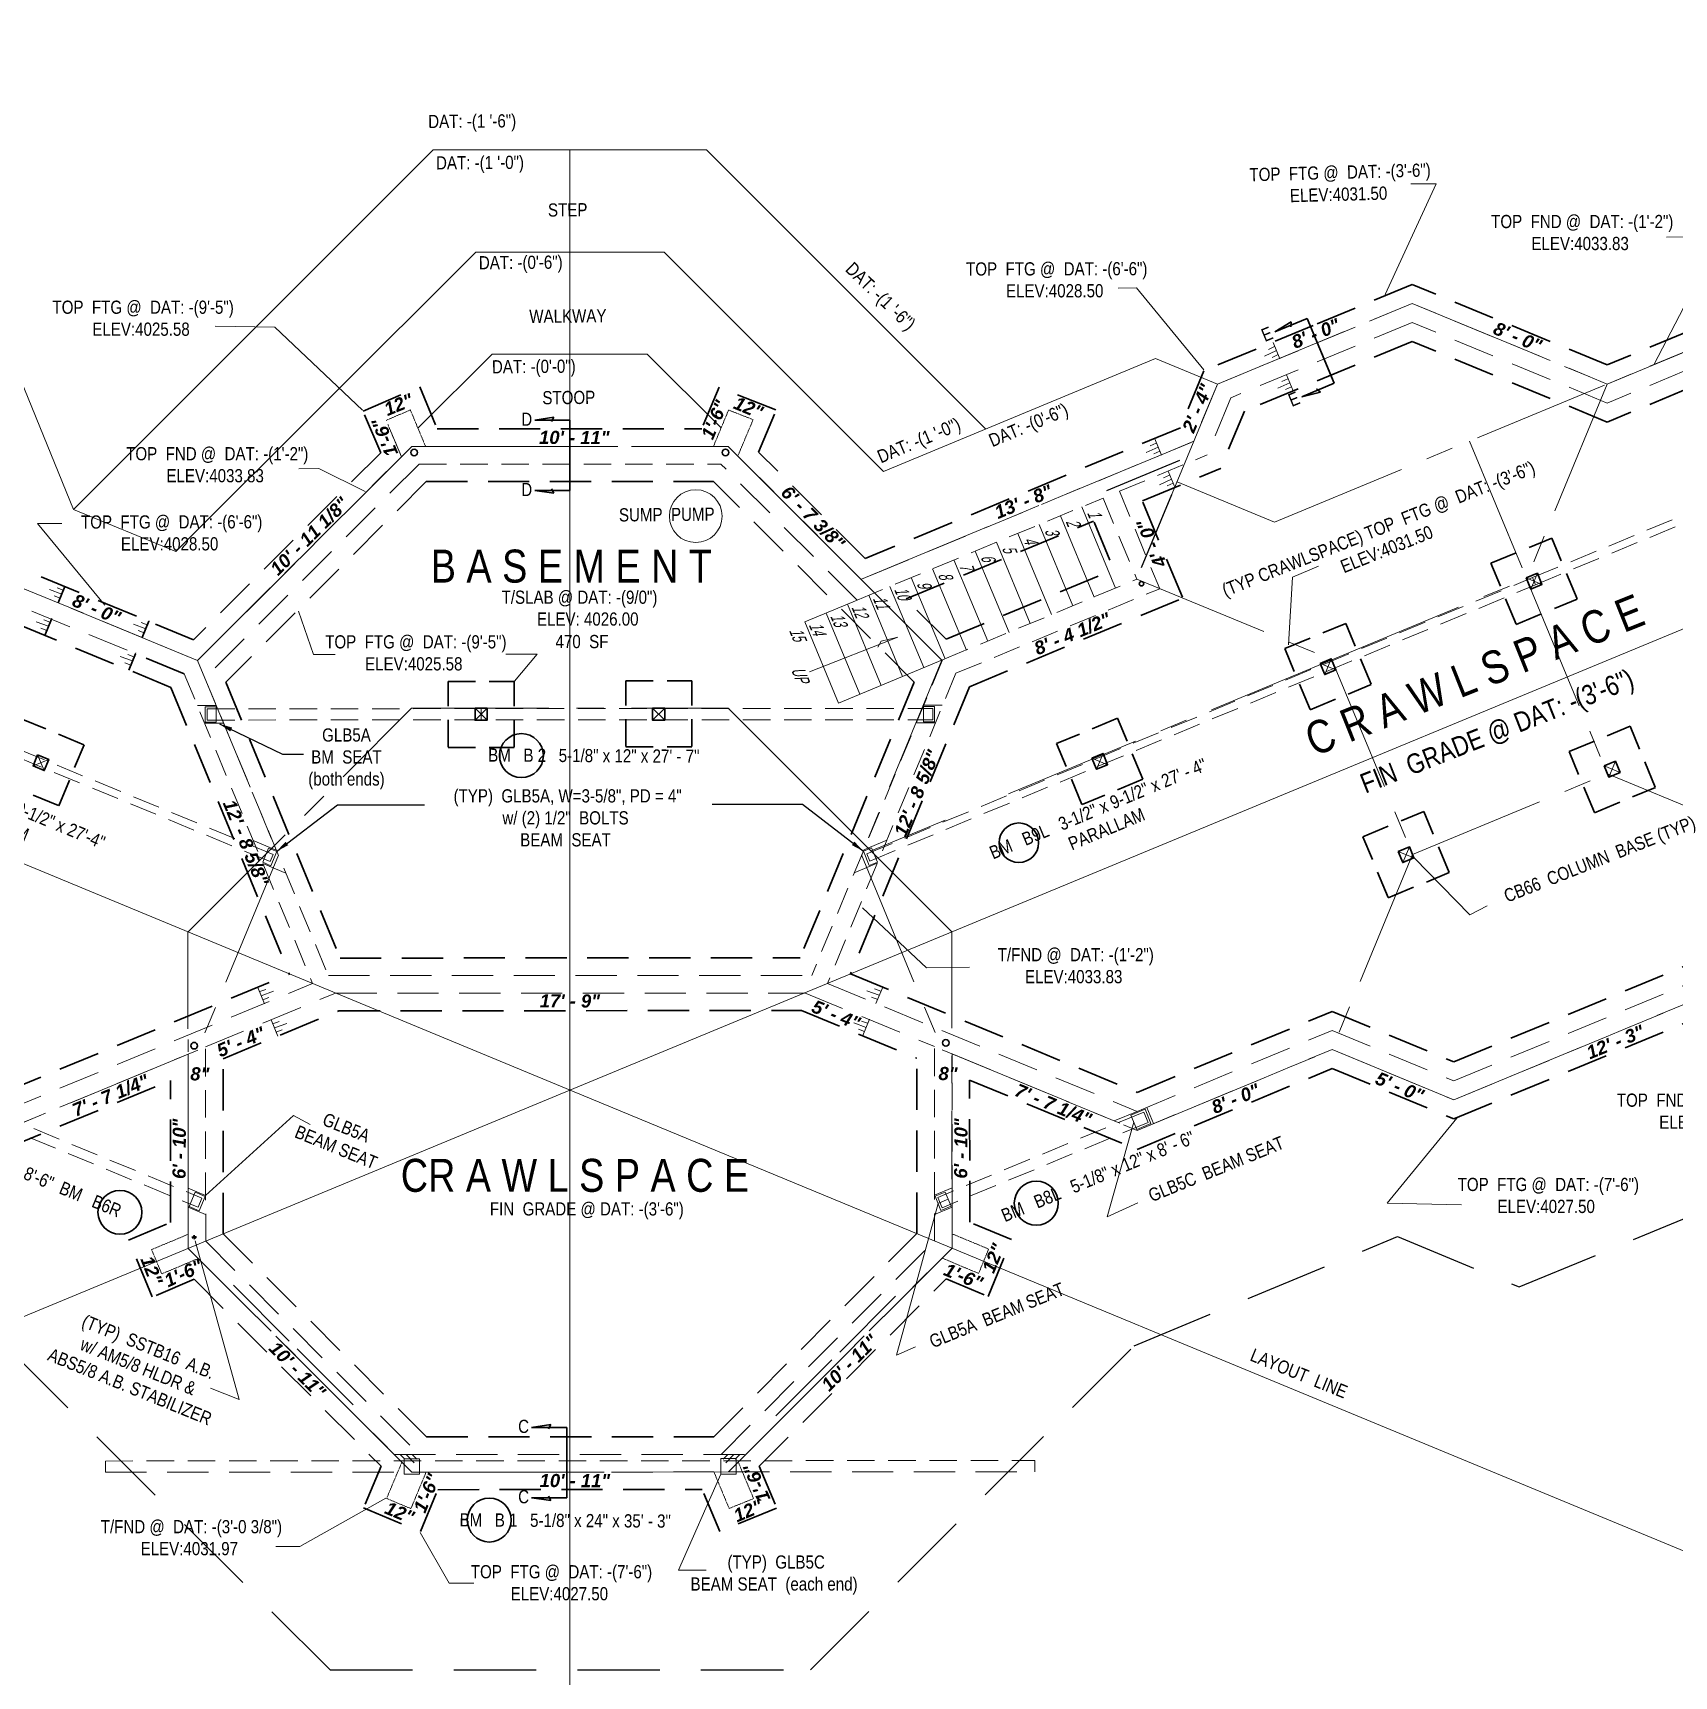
# Model space of a CAD drawing. Header units: inches. Extents: x 913 to 4010, y 85 to 6286.
# Drawn here: x 2604 to 3351, y 5319 to 6067 of the extents above; entities that cross this region are included whole.
import ezdxf

# ---------------------------------------------------------------- set-up
doc = ezdxf.new("R2010")
doc.units = ezdxf.units.IN
doc.header["$MEASUREMENT"] = 0
doc.linetypes.add('CENTER', pattern=[2, 1.25, -0.25, 0.25, -0.25])
doc.linetypes.add('HIDDEN', pattern=[0.375, 0.25, -0.125])
for name, color, linetype, lineweight in [('BALCONY', 7, 'Continuous', 9), ('BEAMS TEXT', 3, 'Continuous', 20), ('CONCRETE', 7, 'Continuous', 20), ('FLOOR BEAMS', 3, 'HIDDEN', 20), ('FOOTING', 7, 'HIDDEN', 30), ('FOOTING TEXT', 7, 'Continuous', 9), ('FOUNDATION', 7, 'HIDDEN', 20), ('FOUNDATION TEXT', 7, 'Continuous', 9), ('GRID', 1, 'CENTER', 20), ('LAYOUT', 6, 'Continuous', 9), ('STEEL', 5, 'Continuous', 9), ('WALL FRAMING', 7, 'Continuous', 30)]:
    doc.layers.add(name, color=color, linetype=linetype, lineweight=lineweight)
for name, color, linetype in [('BSMT  FRAMING', 7, 'Continuous'), ('FL FRAMING STEEL', 7, 'Continuous'), ('LLTEXT', 7, 'Continuous'), ('STAIRS', 7, 'Continuous')]:
    doc.layers.add(name, color=color, linetype=linetype)
doc.styles.add('ARCHENT', font='technical.ttf', dxfattribs={"height": 6})
doc.styles.add('ARCHENTLTD', font='technical.ttf', dxfattribs={"height": 0.1875})
doc.styles.add('EXIST', font='romans.shx', dxfattribs={"width": 0.75, "oblique": 20, "height": 12})
doc.dimstyles.new('ARCHENT', dxfattribs={"dimtxt": 6, "dimasz": 6, "dimexe": 9, "dimexo": 3, "dimgap": 1, "dimtad": 0, "dimtoh": 1, "dimdec": 3, "dimzin": 0, "dimdsep": 46, "dimlunit": 4, "dimtxsty": 'ARCHENTLTD', "dimcen": 6, "dimaunit": 1, "dimadec": 0, "dimazin": 0, "dimtfac": 1, "dimtdec": 3, "dimtofl": 0, "dimtmove": 0, "dimatfit": 3, "dimfxl": 1, "dimfrac": 2, "dimtolj": 1, "dimtzin": 0, "dimarcsym": 0})
doc.dimstyles.new('ARCHENTLTD', dxfattribs={"dimscale": 0.05, "dimtxt": 0.1875, "dimasz": 3, "dimexe": 9, "dimexo": 1, "dimgap": 2.5, "dimtad": 0, "dimdec": 1, "dimzin": 1, "dimdsep": 46, "dimlunit": 4, "dimtxsty": 'ARCHENTLTD', "dimblk": 'ARCHTICK', "dimcen": 6, "dimclrd": 256, "dimclre": 256, "dimclrt": 256, "dimaunit": 1, "dimadec": 0, "dimazin": 0, "dimtfac": 1, "dimtdec": 1, "dimtofl": 0, "dimtmove": 1, "dimatfit": 3, "dimldrblk": 'ARCHTICK', "dimfxl": 1, "dimfrac": 2, "dimtolj": 1, "dimtzin": 0, "dimlwd": 9, "dimlwe": 9, "dimarcsym": 0})

# ---------------------------------------------------------------- blocks, each defined once
blk = doc.blocks.new('_ArchTick')
at = {"color": 0, "linetype": 'ByBlock', "const_width": 0.15}
blk.add_lwpolyline([(-0.5, -0.5), (0.5, 0.5)], dxfattribs=at)

msp = doc.modelspace()

# ---------------------------------------------------------------- linework, layer by layer
at = {"layer": 'BALCONY', "linetype": 'HIDDEN', "lineweight": 25, "ltscale": 150}
for p, q in [((3280.78, 5495.94), (3426.08, 5556.19)), ((3225.34, 5518.86), (3280.78, 5495.94))]:
    msp.add_line(p, q, dxfattribs=at)
at = {"layer": 'BALCONY', "color": 3, "linetype": 'HIDDEN', "lineweight": 25, "ltscale": 150}
for p, q in [((3105.51, 5469.17), (3225.34, 5518.9)), ((2739.68, 5321.64), (2592.48, 5468.7)), ((2958.24, 5321.75), (3105.51, 5469.17)), ((2739.68, 5321.64), (2958.24, 5321.75))]:
    msp.add_line(p, q, dxfattribs=at)
at = {"layer": 'BEAMS TEXT', "linetype": 'Continuous', "lineweight": 30, "ltscale": 75}
for centre, radius in [((2826.72, 5737.79), 10), ((3053.09, 5698.1), 9), ((3061.02, 5534.08), 10), ((2644.03, 5529.91), 10), ((2812.08, 5389.84), 10)]:
    msp.add_circle(centre, radius, dxfattribs=at)
at = {"layer": 'BSMT  FRAMING', "color": 5, "lineweight": 30, "ltscale": 1.5}
for p, q in [((2695.68, 5496.78), (2721.07, 5471.25)), ((2996.96, 5491.79), (2971.57, 5466.25)), ((2724.64, 5467.76), (2750.1, 5442.31)), ((2968, 5462.76), (2942.54, 5437.3))]:
    msp.add_line(p, q, dxfattribs=at)
at = {"layer": 'CONCRETE', "lineweight": 20, "ltscale": 75}
for p, q in [((2786.56, 6013.46), (2622.89, 5849.84)), ((2786.56, 6013.46), (2910.89, 6013.45)), ((3038.05, 5886.41), (2910.89, 6013.45)), ((2805.91, 5966.96), (2669.51, 5830.59)), ((2805.91, 5966.96), (2891.64, 5966.95)), ((2991.56, 5867.12), (2891.64, 5966.95)), ((2622.89, 5849.84), (2586.53, 5938.86)), ((2813.35, 5920.46), (2779.64, 5886.76)), ((2813.35, 5920.46), (2883.98, 5920.45)), ((2917.58, 5886.88), (2883.98, 5920.45)), ((3115.23, 5918.44), (2991.56, 5867.12)), ((3143.43, 5906.78), (3115.23, 5918.44)), ((2669.51, 5830.59), (2622.89, 5849.84))]:
    msp.add_line(p, q, dxfattribs=at)
at = {"layer": 'CONCRETE', "lineweight": 20, "ltscale": 1.5}
msp.add_circle((2906.03, 5846.75), 12, dxfattribs=at)
at = {"layer": 'FLOOR BEAMS', "ltscale": 50}
for p, q in [((3286.87, 5818.78), (3497.92, 5906.38)), ((3288.21, 5815.53), (3499.26, 5903.14)), ((2983.92, 5693.04), (3286.87, 5818.78)), ((3286.87, 5818.78), (3288.22, 5815.53)), ((2712.33, 5689.57), (2409.09, 5814.88)), ((2713.68, 5692.82), (2410.43, 5818.13)), ((2985.26, 5689.79), (3288.22, 5815.53)), ((2683.74, 5759.08), (3013.89, 5759.24)), ((2683.75, 5753.96), (3013.89, 5754.12)), ((2713.68, 5692.82), (2712.33, 5689.57)), ((2983.92, 5693.04), (2985.26, 5689.79)), ((2587.51, 5575.19), (2681.29, 5536.37)), ((3109.98, 5575.56), (3016.2, 5536.72)), ((3109.98, 5575.56), (3111.94, 5570.82)), ((2585.79, 5571.03), (2679.57, 5532.21)), ((3111.94, 5570.82), (3018.17, 5531.98)), ((2681.3, 5536.38), (2679.57, 5532.21)), ((3016.2, 5536.72), (3018.17, 5531.98)), ((2637.42, 5416.72), (3060.42, 5416.93)), ((2637.42, 5411.59), (2637.42, 5416.72)), ((3060.42, 5411.8), (3060.42, 5416.93))]:
    msp.add_line(p, q, dxfattribs=at)
at = {"layer": 'FLOOR BEAMS', "ltscale": 75}
for p, q in [((2683.75, 5753.96), (2683.74, 5759.08)), ((3013.89, 5754.12), (3013.89, 5759.24)), ((2637.42, 5411.59), (2776.92, 5411.66)), ((2920.92, 5411.73), (3060.42, 5411.8))]:
    msp.add_line(p, q, dxfattribs=at)
at = {"layer": 'FLOOR BEAMS', "color": 4, "lineweight": 20, "ltscale": 50}
for p, q in [((2773.83, 5637.63), (2776.83, 5637.63)), ((2920.83, 5637.64), (2923.83, 5637.64))]:
    msp.add_line(p, q, dxfattribs=at)
at = {"layer": 'FLOOR BEAMS', "color": 4, "ltscale": 50}
msp.add_line((2675, 5602.99), (2675, 5608.49), dxfattribs=at)
at = {"layer": 'FOOTING', "ltscale": 75}
for p, q in [((3232.08, 5952.23), (3186.99, 5933.52)), ((3320.8, 5915.55), (3232.08, 5952.23)), ((3409.46, 5952.35), (3320.8, 5915.55)), ((3186.99, 5933.52), (3137.31, 5912.9)), ((3232.1, 5926.25), (3155.69, 5894.55)), ((3320.82, 5889.57), (3232.1, 5926.25)), ((3409.49, 5926.37), (3320.82, 5889.57)), ((3137.31, 5912.9), (3126.57, 5886.94)), ((2754.63, 5894.55), (2780.36, 5905.6)), ((2780.47, 5905.56), (2788.43, 5886.46)), ((2916.66, 5905.5), (2908.75, 5886.45)), ((2942.52, 5895.19), (2916.45, 5905.41)), ((2762.67, 5875.64), (2754.66, 5894.61)), ((2934.64, 5875.93), (2942.63, 5894.94)), ((3155.69, 5894.55), (3144.91, 5868.47)), ((2788.43, 5886.46), (2908.75, 5886.45)), ((3126.57, 5886.94), (2983.19, 5827.43)), ((2762.67, 5875.64), (2677.51, 5790.51)), ((2983.19, 5827.43), (2934.64, 5875.93)), ((3109.28, 5853.69), (3144.91, 5868.47)), ((2783.43, 5862.46), (2692.14, 5771.2)), ((2783.43, 5862.46), (2914.18, 5862.45)), ((3005.49, 5771.22), (2914.18, 5862.45)), ((3109.5, 5853.17), (3127.66, 5809.42)), ((3001.84, 5809.09), (3087.12, 5844.49)), ((3087.33, 5843.97), (3096.29, 5822.38)), ((2677.51, 5790.51), (2596.79, 5823.83)), ((3019.96, 5790.69), (3096.29, 5822.38)), ((2618.97, 5814.68), (2615.91, 5807.28)), ((2667.15, 5768.82), (2578.39, 5805.46)), ((3019.96, 5790.69), (3002.06, 5808.57)), ((3030.59, 5769.12), (3127.66, 5809.42)), ((2612.86, 5799.89), (2609.81, 5792.49)), ((2657.19, 5798.9), (2654.14, 5791.5)), ((2651.08, 5784.11), (2648.03, 5776.71)), ((2673.27, 5774.95), (2651.08, 5784.11)), ((2667.15, 5768.82), (2721.25, 5638.33)), ((2692.14, 5771.2), (2744.21, 5645.63)), ((3005.49, 5771.22), (2953.51, 5645.73)), ((3030.59, 5769.12), (2976.47, 5638.45)), ((3251.03, 5598.39), (3374.54, 5649.61)), ((2744.21, 5645.63), (2953.51, 5645.73)), ((2590.75, 5584.25), (2721.25, 5638.33)), ((2976.45, 5638.45), (3106.92, 5584.51)), ((3251.05, 5572.42), (3392.84, 5631.22)), ((2691, 5599.82), (2743.62, 5621.62)), ((2743.62, 5621.62), (2954.1, 5621.73)), ((2954.1, 5621.73), (3006.67, 5599.99)), ((3106.91, 5584.51), (3195.58, 5621.32)), ((3195.58, 5621.32), (3251.03, 5598.39)), ((2691.04, 5520.07), (2691, 5599.82)), ((3006.71, 5520.25), (3006.67, 5599.99)), ((3106.93, 5558.54), (3195.6, 5595.34)), ((3195.6, 5595.34), (3251.05, 5572.42)), ((2590.76, 5558.28), (2667.01, 5589.88)), ((2667.04, 5525.21), (2667.01, 5589.88)), ((3030.71, 5525.44), (3030.68, 5590.07)), ((3030.68, 5590.07), (3106.93, 5558.54)), ((2647.96, 5517.25), (2667.04, 5525.21)), ((2691.04, 5520.07), (2783.54, 5427.66)), ((2914.28, 5427.73), (3006.71, 5520.25)), ((3049.79, 5517.51), (3030.71, 5525.44)), ((2658.76, 5491.41), (2647.96, 5517.24)), ((3039.13, 5491.65), (3049.77, 5517.56)), ((2677.77, 5499.41), (2658.8, 5491.39)), ((2677.77, 5499.41), (2762.87, 5414.38)), ((2934.85, 5414.36), (3020.03, 5499.62)), ((3020.03, 5499.62), (3039.04, 5491.62)), ((2783.54, 5427.67), (2914.28, 5427.73)), ((2762.87, 5414.38), (2754.88, 5395.4)), ((2934.85, 5414.36), (2942.85, 5395.37)), ((2780.75, 5384.59), (2788.68, 5403.67)), ((2788.68, 5403.67), (2909, 5403.73)), ((2916.94, 5384.66), (2909, 5403.73)), ((2754.89, 5395.37), (2780.74, 5384.59)), ((2942.79, 5395.22), (2916.84, 5384.71))]:
    msp.add_line(p, q, dxfattribs=at)
at = {"layer": 'FOOTING', "lineweight": 9, "ltscale": 75}
for p, q in [((3169.44, 5923.89), (3166.71, 5922.63)), ((3168.74, 5925.77), (3171.8, 5918.37)), ((3170.27, 5922.07), (3164.82, 5919.56)), ((3171.11, 5920.25), (3168.38, 5919)), ((3175.5, 5909.25), (3172.77, 5908)), ((3174.8, 5911.13), (3177.86, 5903.73)), ((3176.33, 5907.43), (3170.88, 5904.93)), ((3177.16, 5905.61), (3174.44, 5904.36)), ((3115.61, 5880.03), (3112.88, 5878.77)), ((3114.91, 5881.91), (3117.97, 5874.51)), ((3116.44, 5878.21), (3110.99, 5875.7)), ((3117.28, 5876.39), (3114.55, 5875.14)), ((3122.5, 5863.57), (3117.05, 5861.07)), ((3121.67, 5865.39), (3118.94, 5864.14)), ((3120.97, 5867.27), (3124.03, 5859.87)), ((3123.34, 5861.75), (3120.61, 5860.5)), ((2617.56, 5811.26), (2611.93, 5813.34)), ((2618.26, 5813.13), (2615.44, 5814.17)), ((2619.09, 5814.95), (2616.03, 5807.56)), ((2616.87, 5809.38), (2614.05, 5810.42)), ((2611.49, 5796.62), (2605.87, 5798.71)), ((2612.19, 5798.5), (2609.37, 5799.54)), ((2613.03, 5800.32), (2609.96, 5792.93)), ((2655.78, 5795.48), (2650.16, 5797.56)), ((2656.48, 5797.35), (2653.67, 5798.39)), ((2657.32, 5799.17), (2654.25, 5791.78)), ((2610.8, 5794.75), (2607.99, 5795.79)), ((2655.09, 5793.6), (2652.28, 5794.64)), ((2649.72, 5780.84), (2644.09, 5782.93)), ((2650.41, 5782.72), (2647.6, 5783.76)), ((2651.25, 5784.54), (2648.18, 5777.15)), ((2649.02, 5778.97), (2646.21, 5780.01)), ((2706.78, 5632.17), (2709.81, 5624.76)), ((2991.11, 5632.39), (2988.06, 5625)), ((2707.61, 5630.34), (2710.43, 5631.37)), ((2708.3, 5628.47), (2713.93, 5630.53)), ((2708.98, 5626.59), (2711.8, 5627.62)), ((2989.58, 5628.69), (2983.95, 5630.76)), ((2988.89, 5626.82), (2986.08, 5627.85)), ((2990.27, 5630.57), (2987.46, 5631.61)), ((2712.78, 5617.51), (2715.82, 5610.11)), ((2713.61, 5615.69), (2716.43, 5616.72)), ((2984.24, 5615.92), (2981.43, 5616.96)), ((2985.08, 5617.74), (2982.03, 5610.35)), ((2714.3, 5613.81), (2719.94, 5615.87)), ((2714.99, 5611.93), (2717.81, 5612.96)), ((2983.55, 5614.05), (2977.92, 5616.12)), ((2982.86, 5612.17), (2980.05, 5613.2)), ((2771.48, 5419.65), (2773.6, 5417.52)), ((2780.23, 5419.66), (2772.23, 5419.68)), ((2774.23, 5419.67), (2777.91, 5415.94)), ((2777.05, 5419.67), (2779.17, 5417.54)), ((2920.6, 5419.69), (2918.49, 5417.57)), ((2923.43, 5419.7), (2919.75, 5415.96)), ((2926.18, 5419.67), (2924.06, 5417.54))]:
    msp.add_line(p, q, dxfattribs=at)
at = {"layer": 'FOOTING', "ltscale": 50}
for p, q in [((3267.9, 5825.3), (3295.62, 5836.78)), ((3307.1, 5809.06), (3295.62, 5836.78)), ((3279.38, 5797.58), (3267.9, 5825.3)), ((3279.43, 5797.47), (3307.14, 5808.95)), ((3174.13, 5786.45), (3201.85, 5797.93)), ((3213.33, 5770.22), (3201.85, 5797.93)), ((3185.61, 5758.74), (3174.13, 5786.45)), ((2793.35, 5771.45), (2823.35, 5771.45)), ((2793.35, 5741.57), (2793.35, 5771.45)), ((2823.35, 5741.57), (2823.35, 5771.45)), ((2874.22, 5741.87), (2874.22, 5771.75)), ((2874.22, 5771.75), (2904.22, 5771.75)), ((2904.22, 5741.87), (2904.22, 5771.75)), ((3185.66, 5758.62), (3213.38, 5770.1)), ((2627.59, 5742.74), (2599.88, 5754.22)), ((3097.98, 5754.79), (3070.28, 5743.27)), ((3109.5, 5727.09), (3097.98, 5754.79)), ((3303.49, 5739.62), (3331.21, 5751.1)), ((3342.69, 5723.39), (3331.21, 5751.1)), ((2616.23, 5714.98), (2627.71, 5742.69)), ((2793.35, 5741.45), (2823.35, 5741.45)), ((2874.22, 5741.75), (2904.22, 5741.75)), ((3081.8, 5715.57), (3070.28, 5743.27)), ((3314.97, 5711.91), (3303.49, 5739.62)), ((2616.11, 5715.03), (2588.4, 5726.51)), ((3109.54, 5726.98), (3081.84, 5715.46)), ((3315.02, 5711.79), (3342.74, 5723.27)), ((3209.66, 5700.87), (3237.38, 5712.36)), ((3248.86, 5684.64), (3237.38, 5712.36)), ((3221.14, 5673.16), (3209.66, 5700.87)), ((3221.19, 5673.04), (3248.91, 5684.52))]:
    msp.add_line(p, q, dxfattribs=at)
at = {"layer": 'FOOTING TEXT', "linetype": 'Continuous', "lineweight": 30, "ltscale": 25}
for p, q in [((3169.53, 5930.64), (3184.32, 5936.77)), ((3169.53, 5930.64), (3177.03, 5935.13)), ((3177.03, 5935.13), (3176.84, 5932.91)), ((3196.57, 5907.2), (3184.32, 5936.77)), ((3196.57, 5907.2), (3181.78, 5901.08)), ((3181.8, 5901.07), (3190.27, 5903.21)), ((3190.27, 5903.21), (3188.56, 5904.63)), ((2832.8, 5890.46), (2841.45, 5891.73)), ((2832.8, 5890.46), (2848.8, 5890.46)), ((2841.45, 5891.73), (2840.42, 5889.76)), ((2848.81, 5858.46), (2848.8, 5890.46)), ((2848.81, 5858.46), (2832.8, 5858.45)), ((2832.81, 5858.44), (2841.46, 5857.17)), ((2841.46, 5857.17), (2840.43, 5859.15)), ((2831.38, 5432.03), (2840.03, 5433.31)), ((2831.38, 5432.03), (2847.38, 5432.03)), ((2840.03, 5433.31), (2839, 5431.33)), ((2847.39, 5400.03), (2847.38, 5432.03)), ((2847.39, 5400.03), (2831.38, 5400.03)), ((2831.39, 5400.01), (2840.04, 5398.75)), ((2840.04, 5398.75), (2839.01, 5400.72))]:
    msp.add_line(p, q, dxfattribs=at)
at = {"layer": 'FOUNDATION', "ltscale": 75}
for p, q in [((3232.08, 5943.57), (3143.43, 5906.78)), ((3320.8, 5906.89), (3232.08, 5943.57)), ((3409.47, 5943.69), (3320.8, 5906.89)), ((3232.09, 5934.91), (3149.56, 5900.67)), ((3320.81, 5898.23), (3232.09, 5934.91)), ((3409.48, 5935.03), (3320.81, 5898.23)), ((3143.43, 5906.78), (3132.7, 5880.83)), ((3149.56, 5900.67), (3138.81, 5874.67)), ((3132.7, 5880.83), (2981.31, 5817.99)), ((2772.13, 5873.79), (2679.39, 5781.08)), ((2981.31, 5817.99), (2925.18, 5874.07)), ((2780.12, 5870.46), (2682.7, 5773.08)), ((2979.51, 5808.49), (2917.49, 5870.45)), ((2673.27, 5774.95), (2584.51, 5811.59)), ((2679.39, 5781.08), (2590.65, 5817.71)), ((3251.04, 5589.74), (3380.66, 5643.49)), ((2590.75, 5575.6), (2731.7, 5634.01)), ((2738.86, 5637.62), (2958.82, 5637.65)), ((2966.01, 5634.11), (3106.92, 5575.85)), ((3251.04, 5581.08), (3386.77, 5637.31)), ((2683, 5605.16), (2742.16, 5629.68)), ((2742.18, 5629.62), (2955.5, 5629.65)), ((2955.56, 5629.78), (3014.67, 5605.34)), ((3106.92, 5575.85), (3195.59, 5612.66)), ((3195.59, 5612.66), (3251.04, 5589.74)), ((2590.75, 5566.94), (2675, 5601.85)), ((3022.67, 5602.03), (3106.93, 5567.2)), ((3106.93, 5567.2), (3195.6, 5604)), ((3195.6, 5604), (3251.04, 5581.08)), ((2683.04, 5516.75), (2780.23, 5419.66)), ((2917.6, 5419.73), (3014.71, 5516.94)), ((2679.61, 5508.87), (2772.34, 5416.24)), ((2925.39, 5416.21), (3018.17, 5509.08)), ((2768.91, 5419.66), (2928.91, 5419.74)), ((2783.35, 5411.67), (2914.33, 5411.73))]:
    msp.add_line(p, q, dxfattribs=at)
at = {"layer": 'FOUNDATION', "ltscale": 1.5}
for p, q in [((2765.14, 5890.35), (2776.17, 5895.09)), ((2776.17, 5895.09), (2783.1, 5878.46)), ((2920.98, 5895.05), (2914.09, 5878.45)), ((2932.15, 5890.67), (2920.98, 5895.05)), ((2772.13, 5873.79), (2765.97, 5888.39)), ((2925.18, 5874.07), (2932.15, 5890.67)), ((2658.42, 5512.95), (2675.04, 5519.88)), ((3039.33, 5513.19), (3022.71, 5520.1)), ((2663.05, 5501.88), (2658.42, 5512.95)), ((3034.77, 5502.09), (3039.33, 5513.19)), ((2679.61, 5508.87), (2663.05, 5501.88)), ((3018.17, 5509.08), (3034.77, 5502.09)), ((2772.34, 5416.24), (2765.36, 5399.67)), ((2925.39, 5416.21), (2932.37, 5399.63)), ((2776.43, 5395.05), (2783.35, 5411.67)), ((2921.25, 5395.12), (2914.33, 5411.73)), ((2765.36, 5399.67), (2776.43, 5395.05)), ((2932.37, 5399.63), (2921.25, 5395.12))]:
    msp.add_line(p, q, dxfattribs=at)
at = {"layer": 'FOUNDATION', "ltscale": 50}
for p, q in [((2772.13, 5873.79), (2765.14, 5890.35)), ((2783.1, 5878.46), (2914.09, 5878.45)), ((3098.81, 5858.07), (3138.81, 5874.67)), ((2780.12, 5870.46), (2917.49, 5870.45)), ((3098.81, 5858.07), (3117.2, 5813.74)), ((2979.46, 5808.53), (3091.42, 5855)), ((3091.42, 5855), (3106.75, 5818.06)), ((3018.35, 5781.36), (3106.75, 5818.06)), ((3024.47, 5775.24), (3117.2, 5813.74)), ((3018.35, 5781.36), (2958.82, 5637.65)), ((2673.27, 5774.95), (2731.7, 5634.01)), ((3024.47, 5775.24), (2966.01, 5634.11)), ((2682.7, 5773.08), (2738.86, 5637.62)), ((2675.04, 5519.88), (2675, 5601.85)), ((2683.04, 5516.75), (2683, 5605.16)), ((3014.71, 5516.94), (3014.67, 5605.34)), ((3022.71, 5520.1), (3022.67, 5602.03))]:
    msp.add_line(p, q, dxfattribs=at)
at = {"layer": 'FOUNDATION', "lineweight": 9, "ltscale": 75}
for p, q in [((2687.91, 5760.52), (2679.25, 5760.52)), ((2687.74, 5760.02), (2682.74, 5760.02)), ((2682.74, 5760.02), (2682.74, 5753.02)), ((2687.74, 5760.02), (2687.74, 5753.02)), ((2808.35, 5759.33), (2808.35, 5753.83)), ((3009.58, 5760.68), (3018.24, 5760.69)), ((3009.75, 5760.18), (3014.75, 5760.18)), ((3009.75, 5760.18), (3009.76, 5753.18)), ((3014.75, 5760.18), (3014.76, 5753.18)), ((2691.23, 5752.52), (2682.57, 5752.52)), ((2687.74, 5753.02), (2682.74, 5753.02)), ((3006.27, 5752.67), (3014.94, 5752.68)), ((3009.76, 5753.18), (3014.76, 5753.18)), ((3016.26, 5533.97), (3020.88, 5535.89)), ((2780.38, 5417.73), (2773.38, 5417.72)), ((2773.38, 5417.72), (2773.39, 5410.72)), ((2780.39, 5410.73), (2780.38, 5417.73)), ((2917.39, 5417.8), (2924.39, 5417.8)), ((2917.39, 5410.8), (2917.39, 5417.8)), ((2924.39, 5417.8), (2924.39, 5410.8)), ((2773.39, 5410.72), (2780.39, 5410.73)), ((2924.39, 5410.8), (2917.39, 5410.8))]:
    msp.add_line(p, q, dxfattribs=at)
at = {"layer": 'FOUNDATION', "color": 7, "lineweight": 9, "ltscale": 75}
for p, q in [((2715.16, 5694.76), (2704.69, 5699.11)), ((2982.53, 5694.89), (2993, 5699.26)), ((2709, 5689.2), (2711.66, 5695.63)), ((2715.35, 5694.09), (2711.66, 5695.63)), ((2712.69, 5687.67), (2715.35, 5694.09)), ((2982.34, 5694.22), (2986.03, 5695.76)), ((2985.01, 5687.8), (2982.34, 5694.22)), ((2988.7, 5689.34), (2986.03, 5695.76)), ((2712.69, 5687.67), (2709, 5689.2)), ((2719.51, 5684.29), (2709.04, 5688.64)), ((2978.19, 5684.42), (2988.66, 5688.78)), ((2985.01, 5687.8), (2988.7, 5689.34)), ((3106.92, 5575.85), (3096.47, 5571.52)), ((3104.08, 5574.12), (3110.52, 5576.8)), ((3106.76, 5567.66), (3104.08, 5574.12)), ((3113.2, 5570.34), (3110.52, 5576.8)), ((3114.32, 5570.26), (3111.25, 5577.65)), ((3106.76, 5567.66), (3113.2, 5570.34)), ((2683.03, 5537.55), (2675.03, 5540.88)), ((2675.51, 5532.55), (2678.19, 5539.02)), ((2682.81, 5537.1), (2678.19, 5539.02)), ((2680.13, 5530.63), (2682.81, 5537.1)), ((3014.7, 5537.65), (3022.7, 5540.98)), ((3014.92, 5537.2), (3019.54, 5539.12)), ((3017.6, 5530.73), (3014.92, 5537.2)), ((3022.22, 5532.66), (3019.54, 5539.12)), ((2683.03, 5528.88), (2675.03, 5532.21)), ((2680.13, 5530.63), (2675.51, 5532.55)), ((3014.71, 5528.98), (3022.7, 5532.32)), ((3017.6, 5530.73), (3022.22, 5532.66))]:
    msp.add_line(p, q, dxfattribs=at)
at = {"layer": 'FOUNDATION', "lineweight": 50, "ltscale": 1.5}
msp.add_circle((2677.79, 5518.54), 0.5, dxfattribs=at)
at = {"layer": 'GRID', "ltscale": 50}
for p, q in [((3143.43, 5906.78), (3232.08, 5943.57)), ((3232.08, 5943.57), (3320.8, 5906.89)), ((3320.8, 5906.89), (3409.47, 5943.69)), ((3143.43, 5906.78), (3106.75, 5818.06)), ((3169.46, 5844.08), (3320.8, 5906.89)), ((3320.8, 5906.89), (3284.14, 5818.19)), ((2679.39, 5781.08), (2776.8, 5878.47)), ((2776.8, 5878.47), (2920.8, 5878.45)), ((2981.43, 5818.04), (3132.7, 5880.83)), ((3258.12, 5880.88), (3284.14, 5818.19)), ((3125.09, 5862.42), (3169.46, 5844.08)), ((2679.39, 5781.08), (2590.65, 5817.71)), ((3106.75, 5818.06), (3195.47, 5781.39)), ((3195.47, 5781.39), (3284.14, 5818.19)), ((3284.14, 5818.19), (3320.93, 5729.5)), ((3018.09, 5781.25), (2981.4, 5692.54)), ((3048.36, 5720.33), (3195.47, 5781.39)), ((3195.47, 5781.39), (3232.26, 5692.7)), ((2679.39, 5781.08), (2716.15, 5692.4)), ((2674.97, 5657.43), (2776.75, 5759.31)), ((2776.75, 5759.31), (2920.75, 5759.39)), ((3232.26, 5692.7), (3320.93, 5729.5)), ((3320.93, 5729.5), (3409.65, 5692.83)), ((2985.85, 5694.38), (3019.56, 5708.37)), ((2716.15, 5692.4), (2679.44, 5603.69)), ((2981.4, 5692.54), (3018.2, 5603.88)), ((3232.26, 5692.7), (3195.59, 5604)), ((2675.04, 5513.44), (2674.97, 5657.43)), ((3022.67, 5513.65), (3022.6, 5657.65)), ((3251.04, 5581.08), (3386.74, 5637.4)), ((2679.44, 5603.69), (2590.75, 5566.94)), ((3018.2, 5603.88), (3106.93, 5567.2)), ((3106.93, 5567.2), (3195.59, 5604)), ((3195.59, 5604), (3251.04, 5581.08)), ((2776.92, 5411.66), (2675.04, 5513.44)), ((2920.92, 5411.74), (3022.69, 5513.61)), ((2776.92, 5411.66), (2920.92, 5411.74))]:
    msp.add_line(p, q, dxfattribs=at)
at = {"layer": 'GRID', "linetype": 'Continuous', "ltscale": 50}
for p, q in [((3018.09, 5781.25), (2920.8, 5878.45)), ((3022.62, 5657.6), (2920.75, 5759.39))]:
    msp.add_line(p, q, dxfattribs=at)
at = {"layer": 'LAYOUT', "color": 6, "ltscale": 150}
for p, q in [((4009.97, 6066.7), (2848.8, 5585.51)), ((2848.83, 5585.52), (2455.55, 5748.35)), ((2848.8, 5585.51), (1496.64, 5025.16)), ((4009.97, 5104.78), (2848.83, 5585.52))]:
    msp.add_line(p, q, dxfattribs=at)
at = {"layer": 'LAYOUT', "ltscale": 25}
msp.add_line((2848.8, 1531.01), (2848.8, 6013.46), dxfattribs=at)
at = {"layer": 'STAIRS', "lineweight": 25, "ltscale": 50}
for p, q in [((3093.14, 5858.48), (3126.4, 5872.26)), ((3108.93, 5823.4), (3122.71, 5856.66))]:
    msp.add_line(p, q, dxfattribs=at)
at = {"layer": 'STAIRS', "lineweight": 20, "ltscale": 50}
for p, q in [((3081.72, 5850.98), (3097.08, 5813.95)), ((3062.32, 5842.92), (3077.69, 5805.9)), ((3072.02, 5846.95), (3087.39, 5809.93)), ((3042.93, 5834.87), (3058.29, 5797.85)), ((3052.62, 5838.9), (3067.96, 5801.96)), ((3023.53, 5826.82), (3038.9, 5789.8)), ((3033.23, 5830.85), (3048.6, 5793.83)), ((3004.14, 5818.77), (3019.5, 5781.75)), ((3013.83, 5822.8), (3029.2, 5785.78)), ((2994.44, 5814.75), (3009.77, 5777.8)), ((2979.46, 5808.53), (2955.62, 5798.64)), ((2975.04, 5806.7), (2990.38, 5769.75)), ((2984.74, 5810.72), (3000.08, 5773.78)), ((2955.67, 5798.59), (2970.98, 5761.7)), ((2965.37, 5802.62), (2980.68, 5765.73)), ((3018.35, 5781.36), (2970.98, 5761.7))]:
    msp.add_line(p, q, dxfattribs=at)
at = {"layer": 'STAIRS', "lineweight": 9, "ltscale": 1.5}
for p, q in [((2957.78, 5775.86), (2998.07, 5791.61)), ((2990.39, 5789.92), (2988.91, 5787.17)), ((2998.07, 5791.61), (2990.39, 5789.92))]:
    msp.add_line(p, q, dxfattribs=at)
at = {"layer": 'STEEL', "lineweight": 30, "ltscale": 75}
for centre in [(2777.87, 5875.68), (2919.55, 5875.74), (2677.75, 5605.75), (3019.88, 5607.02)]:
    msp.add_circle(centre, 1.5, dxfattribs=at)
at = {"layer": 'STEEL', "color": 30, "lineweight": 30, "ltscale": 50}
msp.add_circle((3108.88, 5815.98), 1, dxfattribs=at)
at = {"layer": 'WALL FRAMING', "color": 6, "lineweight": 9, "ltscale": 75}
for p, q in [((3283.94, 5818.65), (3291.13, 5815.68)), ((3289.03, 5820.76), (3286.05, 5813.57)), ((3195.26, 5781.84), (3192.28, 5774.65)), ((3190.18, 5779.73), (3197.36, 5776.76)), ((2805.6, 5759.33), (2811.1, 5753.83)), ((2811.1, 5759.33), (2805.6, 5753.83)), ((2886.43, 5759.37), (2891.93, 5753.87)), ((2891.93, 5759.37), (2886.43, 5753.87)), ((2606.58, 5738.15), (2609.56, 5730.97)), ((3086.3, 5736.62), (3093.49, 5733.64)), ((3091.39, 5738.73), (3088.41, 5731.54)), ((2611.66, 5736.05), (2604.48, 5733.07)), ((3319.45, 5733.11), (3326.64, 5730.13)), ((3324.53, 5735.21), (3321.55, 5728.03)), ((3225.69, 5694.19), (3232.88, 5691.21)), ((3230.77, 5696.29), (3227.8, 5689.11))]:
    msp.add_line(p, q, dxfattribs=at)
at = {"layer": 'WALL FRAMING', "color": 6, "ltscale": 75}
for points in [[(3283.94, 5818.65), (3289.03, 5820.76), (3291.13, 5815.68), (3286.05, 5813.57)], [(3190.18, 5779.73), (3195.26, 5781.84), (3197.36, 5776.76), (3192.28, 5774.65)], [(2805.6, 5759.33), (2811.1, 5759.33), (2811.1, 5753.83), (2805.6, 5753.83)], [(2886.43, 5759.37), (2891.93, 5759.37), (2891.93, 5753.87), (2886.43, 5753.87)], [(2606.58, 5738.15), (2611.66, 5736.05), (2609.56, 5730.97), (2604.48, 5733.07)], [(3086.3, 5736.62), (3091.39, 5738.73), (3093.49, 5733.64), (3088.41, 5731.54)], [(3319.45, 5733.11), (3324.53, 5735.21), (3326.64, 5730.13), (3321.55, 5728.03)], [(3225.69, 5694.19), (3230.77, 5696.29), (3232.88, 5691.21), (3227.8, 5689.11)]]:
    msp.add_lwpolyline(points, close=True, dxfattribs=at)

# ---------------------------------------------------------------- texts
at = {"layer": 'BEAMS TEXT', "linetype": 'Continuous', "lineweight": 9, "char_height": 6, "attachment_point": 5, "style": 'ARCHENTLTD'}
for s, insert, rotation in [('BM   B7R   3-1/2" x 9-1/2" x 27\'-4" \\PPARALLAM\\P\\P  ', (2583.27, 5703.71), 337.6375), ('BM   B 2   5-1/8" x 12" x 27\' - 7" \\P\\P  ', (2859.6, 5727.71), 359.6375), ('BM   B9L   3-1/2" x 9-1/2" x 27\' - 4"\\PPARALLAM \\P\\P  ', (3094.89, 5699.78), 22.6375), ('5-1/8" x 12" x 8\'-6"  BM   B6R \\P\\P  ', (2598.94, 5538.01), 337.6375), ('BM   B8L   5-1/8" x 12" x 8\' - 6" \\P\\P  ', (3092.91, 5536.99), 22.6375), ('BM   B 1   5-1/8" x 24" x 35\' - 3" \\P\\P  ', (2846.58, 5379.62), 359.6375)]:
    msp.add_mtext(s, dxfattribs=dict(at, insert=insert, rotation=rotation))
at = {"layer": 'CONCRETE', "linetype": 'Continuous', "char_height": 6, "width": 271, "attachment_point": 1, "style": 'ARCHENTLTD'}
for s, insert, rotation in [('DAT: -(1 \'-6")', (2784.28, 6029.38, -1373.14), 0.4625), ('DAT: -(1 \'-0")', (2787.83, 6010.51, -1373.14), 0.4625), ('DAT: -(0\'-6")', (2807.33, 5965.08, -1373.14), 0.4625), ('DAT: -(1 \'-6")', (2977.87, 5962.9, -1373.14), 316.05145), ('DAT: -(0\'-6")', (3038.69, 5883.6, -1373.14), 22.89527), ('DAT: -(1 \'-0")', (2987.97, 5876.24, -1373.14), 22.89527)]:
    msp.add_mtext(s, dxfattribs=dict(at, insert=insert, rotation=rotation))
at = {"layer": 'CONCRETE', "linetype": 'Continuous', "lineweight": 20, "char_height": 6, "width": 271, "attachment_point": 1, "rotation": 0.4625, "style": 'ARCHENTLTD'}
for s, insert in [('STEP', (2838.77, 5989.08, -1373.14)), ('WALKWAY', (2830.26, 5940.69, -1373.14)), ('DAT: -(0\'-0")', (2813.27, 5917.73, -1373.14)), ('STOOP', (2836.22, 5903.65, -1373.14)), ('SUMP  PUMP', (2871.08, 5850.32, -1373.14))]:
    msp.add_mtext(s, dxfattribs=dict(at, insert=insert))
at = {"layer": 'FOOTING TEXT', "ltscale": 50, "char_height": 6, "attachment_point": 5, "style": 'ARCHENT'}
for s, insert, rotation in [(' TOP  FTG @  DAT: -(3\'-6") \\PELEV:4031.50', (3198.43, 5998.17), 1.56078), (' TOP  FTG @  DAT: -(6\'-6") \\PELEV:4028.50', (3069.38, 5954.27), 0.09278), ('(TYP CRAWLSPACE) TOP  FTG @  DAT: -(3\'-6") \\PELEV:4031.50', (3218.61, 5836.33), 21.78559), (' TOP  FTG @  DAT: -(6\'-6") \\PELEV:4028.50', (2666.62, 5839.09), 0.09278), (' GLB5A\\PBEAM SEAT', (2744.27, 5564.17), 337.84316), (' GLB5C  BEAM SEAT', (3142, 5549.24), 22.15219), (' GLB5A  BEAM SEAT', (3042.16, 5482.68), 22.15219), (' (TYP)  SSTB16  A.B.\\Pw/ AM5/8 HLDR &\\PABS5/8 A.B. STABILIZER', (2652.32, 5459.78), 337.84316)]:
    msp.add_mtext(s, dxfattribs=dict(at, insert=insert, rotation=rotation))
for s, insert in [(' TOP  FTG @  DAT: -(9\'-5") \\PELEV:4025.58', (2653.62, 5936.8)), (' TOP  FTG @  DAT: -(9\'-5") \\PELEV:4025.58', (2777.73, 5784.5)), (' TOP  FTG @  DAT: -(7\'-6") \\PELEV:4027.50', (3293.05, 5537.55)), (' (TYP)  GLB5C\\PBEAM SEAT  (each end)', (2941.68, 5364.85)), (' TOP  FTG @  DAT: -(7\'-6") \\PELEV:4027.50', (2844, 5361.28))]:
    msp.add_mtext(s, dxfattribs=dict(at, insert=insert))
at = {"layer": 'FOUNDATION TEXT', "ltscale": 50, "attachment_point": 5, "style": 'ARCHENT'}
for s, insert, char_height in [(' TOP  FND @  DAT: -(1\'-2") \\PELEV:4033.83', (3308.49, 5975.8, -3866.47), 6), (' TOP  FND @  DAT: -(1\'-2") \\PELEV:4033.83', (2687.35, 5870.12, -3866.47), 6), ('B A S E M E N T', (2849.43, 5823.91), 15), ('T/SLAB @ DAT: -(9/0")', (2853.15, 5808.95), 6), ('ELEV: 4026.00', (2856.9, 5799.88), 6), ('470  SF', (2854.29, 5789.63), 6), (' T/FND @  DAT: -(1\'-2") \\PELEV:4033.83', (3078.02, 5642.13), 6), ('CR A W L S P A C E', (2851.08, 5546.63), 15), ('FIN  GRADE @ DAT: -(3\'-6")', (2856.48, 5530.56), 6)]:
    msp.add_mtext(s, dxfattribs=dict(at, insert=insert, char_height=char_height))
for s, insert, char_height, rotation in [('E', (3165.99, 5929.61), 6, 22.51939), ('E', (3178.24, 5900.04), 6, 22.51939), ('D', (2829.13, 5890.86), 6, 0.01449), ('D', (2829.14, 5858.86), 6, 0.01449), ('C R A W L S P A C E', (3260.44, 5774.37), 15, 21.75855), ('FIN  GRADE @ DAT: -(3\'-6")', (3271.12, 5747.71), 9, 21.59272), ('CB66  COLUMN  BASE (TYP)', (3317.68, 5689.82), 6, 21.59272), (' T/FND @  DAT: -(3\'-0 3/8") \\PELEV:4031.97', (2675.59, 5381.8), 6, 359.9875)]:
    msp.add_mtext(s, dxfattribs=dict(at, insert=insert, char_height=char_height, rotation=rotation))
at = {"layer": 'FOUNDATION TEXT', "color": 1, "lineweight": 20, "ltscale": 75, "char_height": 6, "width": 48.625, "attachment_point": 1, "style": 'ARCHENTLTD'}
for s, insert, rotation in [('{\\fArial|b1|i1|c0|p34;8\' - 0"}', (3176.5, 5928.38), 22.28559), ('{\\fArial|b1|i1|c0|p34;8\' - 0"}', (3270.75, 5935.45), 337.28559), ('{\\fArial|b1|i1|c0|p34;8\' - 0"}', (2624.08, 5811.64), 337.28559), ('{\\fArial|b1|i1|c0|p34;5\' - 4"}', (2960.49, 5626.81), 338.20911), ('{\\fArial|b1|i1|c0|p34;5\' - 4"}', (2687.37, 5605.91), 22.59133), ('{\\fArial|b1|i1|c0|p34;12\' - 3"}', (3310.68, 5605.02), 22.28559), ('{\\fArial|b1|i1|c0|p34;7\' - 7 1/4"}', (2621.66, 5578.88), 22.59133), ('{\\fArial|b1|i1|c0|p34;7\' - 7 1/4"}', (3052.98, 5588.71), 337.28559), ('{\\fArial|b1|i1|c0|p34;8\' - 0"}', (3140.01, 5580.14), 22.28559), ('{\\fArial|b1|i1|c0|p34;5\' - 0"}', (3217.05, 5594.14), 337.28559), ('{\\fArial|b1|i1|c0|p34;6\' - 10"}', (2667.91, 5545.11), 89.66272), ('{\\fArial|b1|i1|c0|p34;6\' - 10"}', (3023.58, 5545.28), 89.66272)]:
    msp.add_mtext(s, dxfattribs=dict(at, insert=insert, rotation=rotation))
at = {"layer": 'FOUNDATION TEXT', "color": 1, "lineweight": 20, "ltscale": 75, "char_height": 6, "style": 'ARCHENTLTD'}
for s, insert, attachment_point, rotation in [('{\\fArial|b1|i1|c0|p34;12"}', (2763.5, 5897.79), 1, 22.28559), ('{\\fArial|b1|i1|c0|p34;2\' - 4"}', (3127.18, 5886.54), 1, 67.28559), ('{\\fArial|b1|i1|c0|p34;1\'-6"}', (2908.28, 5883.47), 1, 67.28559), ('{\\fArial|b1|i1|c0|p34;12"}', (2925.08, 5901.46), 1, 337.28559), ('{\\fArial|b1|i1|c0|p34;1\'-6"}', (2765.17, 5873.1), 1, 112.28559), ('{\\fArial|b1|i1|c0|p34;10\' - 11"}', (2834.77, 5885.62), 1, 359.78559), ('{\\fArial|b1|i1|c0|p34;10\' - 11 1/8"}', (2711.78, 5823.58), 1, 44.78559), ('{\\fArial|b1|i1|c0|p34;6\' - 7 3/8"}', (2948.6, 5861.23), 1, 314.78559), ('{\\fArial|b1|i1|c0|p34;13\' - 8"}', (3041.32, 5850.92), 1, 22.28559), ('{\\fArial|b1|i1|c0|p34;4\' - 0"}', (3115.01, 5822.69), 1, 112.21867), ('{\\fArial|b1|i1|c0|p34;8\' - 4 1/2"}', (3093.17, 5803.12), 3, 22.78607), ('{\\fArial|b1|i1|c0|p34;12\' - 8 5/8"}', (3011.71, 5740.96), 3, 67.78607), ('{\\fArial|b1|i1|c0|p34;12\' - 8 5/8"}', (2696.28, 5718.42), 1, 292.28559), ('{\\fArial|b1|i1|c0|p34;17\' - 9"}', (2835.08, 5629.16), 1, 359.78559), ('{\\fArial|b1|i1|c0|p34;8"}', (2676.13, 5596), 1, 358.53637), ('{\\fArial|b1|i1|c0|p34;8"}', (3016.61, 5596.14), 1, 358.53637), ('{\\fArial|b1|i1|c0|p34;12"}', (3036.13, 5504.05), 1, 67.28559), ('{\\fArial|b1|i1|c0|p34;12"}', (2658.84, 5510.77), 1, 291.48795), ('{\\fArial|b1|i1|c0|p34;1\'-6"}', (2663.44, 5501.1), 1, 25.0799), ('{\\fArial|b1|i1|c0|p34;1\'-6"}', (3020.68, 5507.05), 1, 337.28559), ('{\\fArial|b1|i1|c0|p34;10\' - 11"}', (2962.6, 5452.27), 1, 44.78559), ('{\\fArial|b1|i1|c0|p34;10\' - 11"}', (2715.61, 5471.73), 1, 314.78559), ('{\\fArial|b1|i1|c0|p34;1\'-6"}', (2777.35, 5394.94), 1, 67.28559), ('{\\fArial|b1|i1|c0|p34;10\' - 11"}', (2835.02, 5410.86), 1, 359.78559), ('{\\fArial|b1|i1|c0|p34;1\'-6"}', (2934.67, 5397.21), 1, 113.54688), ('{\\fArial|b1|i1|c0|p34;12"}', (2766.35, 5398.57), 1, 337.28559), ('{\\fArial|b1|i1|c0|p34;12"}', (2922.54, 5394.26), 1, 23.11969)]:
    msp.add_mtext(s, dxfattribs=dict(at, insert=insert, attachment_point=attachment_point, rotation=rotation))
at = {"layer": 'FOUNDATION TEXT', "lineweight": 9, "insert": (3366.64, 5575.91, -3866.47), "char_height": 6, "attachment_point": 5, "style": 'ARCHENT'}
msp.add_mtext(' TOP  FND @  DAT: - (1\'-2")\\PELEV:4035.50', dxfattribs=at)
at = {"layer": 'FOUNDATION TEXT', "lineweight": 30, "ltscale": 50, "char_height": 6, "attachment_point": 5, "rotation": 0.01939, "style": 'ARCHENT'}
for insert in [(2827.71, 5432.43), (2827.72, 5400.43)]:
    msp.add_mtext('C', dxfattribs=dict(at, insert=insert))
at = {"layer": 'LAYOUT', "ltscale": 50, "insert": (3179.64, 5456.94), "char_height": 6, "attachment_point": 5, "rotation": 337.92549, "style": 'ARCHENT'}
msp.add_mtext(' LAYOUT  LINE', dxfattribs=at)
at = {"layer": 'LLTEXT', "color": 7, "ltscale": 1.5, "char_height": 6, "attachment_point": 5}
for s, insert, style in [('GLB5A\\PBM  SEAT\\P(both ends)', (2747.1, 5736.25, 44588.66), 'ARCHENTLTD'), (' (TYP)  GLB5A, W=3-5/8", PD = 4"\\Pw/ (2) 1/2"  BOLTS\\PBEAM  SEAT', (2846.79, 5709.4, 44588.66), 'ARCHENT')]:
    msp.add_mtext(s, dxfattribs=dict(at, insert=insert, style=style))
at = {"layer": 'STAIRS', "lineweight": 20, "ltscale": 50, "char_height": 6, "width": 10.5625, "attachment_point": 5, "rotation": 292.5, "style": 'EXIST'}
for s, insert in [('{\\fTechnical|b0|i0|c0|p34;2}', (3077.65, 5844.07)), ('{\\fTechnical|b0|i0|c0|p34;1}', (3087.37, 5848.05)), ('{\\fTechnical|b0|i0|c0|p34;4}', (3058.27, 5835.97)), ('{\\fTechnical|b0|i0|c0|p34;3}', (3067.97, 5840)), ('{\\fTechnical|b0|i0|c0|p34;6}', (3038.86, 5827.97)), ('{\\fTechnical|b0|i0|c0|p34;5}', (3048.57, 5831.95)), ('{\\fTechnical|b0|i0|c0|p34;8}', (3019.48, 5819.87)), ('{\\fTechnical|b0|i0|c0|p34;7}', (3029.16, 5823.94)), ('{\\fTechnical|b0|i0|c0|p34;10}', (3000.06, 5811.87)), ('{\\fTechnical|b0|i0|c0|p34;9}', (3009.78, 5815.84)), ('{\\fTechnical|b0|i0|c0|p34;12}', (2980.69, 5803.77)), ('{\\fTechnical|b0|i0|c0|p34;11}', (2990.39, 5807.79)), ('{\\fTechnical|b0|i0|c0|p34;14}', (2961.29, 5795.72)), ('{\\fTechnical|b0|i0|c0|p34;13}', (2970.99, 5799.74)), ('{\\fTechnical|b0|i0|c0|p34;15}', (2952.29, 5793.11)), ('{\\fTechnical|b0|i0|c0|p34;UP}', (2953.46, 5774.7))]:
    msp.add_mtext(s, dxfattribs=dict(at, insert=insert))

# ---------------------------------------------------------------- leaders
at = {"layer": 'FL FRAMING STEEL', "color": 7, "lineweight": 9, "ltscale": 50}
for points in [[(2689.26, 5752.23), (2717.94, 5738.44), (2727.57, 5738.44)], [(2715.24, 5694.15), (2743.08, 5715.34), (2782.6, 5715.36)], [(2982.44, 5694.18), (2954.59, 5715.44), (2913.49, 5715.46)]]:
    msp.add_leader(points, dimstyle='ARCHENT', override={"dimgap": 1, "dimtad": 0}, dxfattribs=at)
at = {"layer": 'FOOTING TEXT', "ltscale": 10}
for points in [[(3219.73, 5947.56), (3242.92, 5997.97), (3231.45, 5997.97)], [(3137.23, 5913.38), (3106.55, 5950.61), (3098.21, 5950.52)], [(2637.15, 5806.17), (2606.47, 5843.41), (2617.52, 5843.41)], [(3175.76, 5788.17), (3177.63, 5818.99), (3189.47, 5823.97)], [(2725.23, 5803.44), (2732.14, 5783.81), (2741.97, 5783.81)], [(2823.64, 5771.71), (2833.94, 5783.95), (2819.63, 5783.95)], [(3232.9, 5691.2), (3258.26, 5665.27), (3266.15, 5669.44)], [(2683.03, 5537.55), (2723, 5573.96), (2730.63, 5569.81)], [(3252.43, 5572.74), (3220.72, 5534.07), (3254.45, 5533.29)], [(3105.42, 5570.89), (3093.34, 5527.83), (3107.19, 5534.26)], [(3016.29, 5533.9), (2997.42, 5464.85), (3006.07, 5468.73)], [(2678.27, 5516.96), (2698.22, 5444.67), (2685.23, 5449.88)], [(2917.39, 5410.8), (2898.19, 5367.04), (2910.78, 5367.04)], [(2780.65, 5384.14), (2793.88, 5361.06), (2804.99, 5361.06)]]:
    msp.add_leader(points, dimstyle='ARCHENTLTD', override={"dimgap": 1, "dimtad": 0}, dxfattribs=at)
at = {"layer": 'FOOTING TEXT', "lineweight": 9, "ltscale": 10}
msp.add_leader([(2754.43, 5895.02), (2714.58, 5932.83), (2687.3, 5933.17)], dimstyle='ARCHENTLTD', override={"dimgap": 1, "dimtad": 0}, dxfattribs=at)
at = {"layer": 'FOUNDATION TEXT', "lineweight": 9, "ltscale": 10}
for points in [[(3342.08, 5915.62, -3866.47), (3372.32, 5974.05, -3866.47), (3347.72, 5973.65, -3866.47)], [(2755.59, 5857.95, -3866.47), (2734.51, 5868.38, -3866.47), (2725.48, 5868.28, -3866.47)]]:
    msp.add_leader(points, dimstyle='ARCHENTLTD', override={"dimgap": 1, "dimtad": 0}, dxfattribs=at)
at = {"layer": 'FOUNDATION TEXT', "ltscale": 10}
for points in [[(2981.93, 5668.51), (3011.09, 5641.23), (3030.57, 5641.53)], [(2764.99, 5399.77), (2725.94, 5377.85), (2715.02, 5377.85)]]:
    msp.add_leader(points, dimstyle='ARCHENTLTD', override={"dimgap": 1, "dimtad": 0}, dxfattribs=at)

doc.saveas('drawing.dxf')
